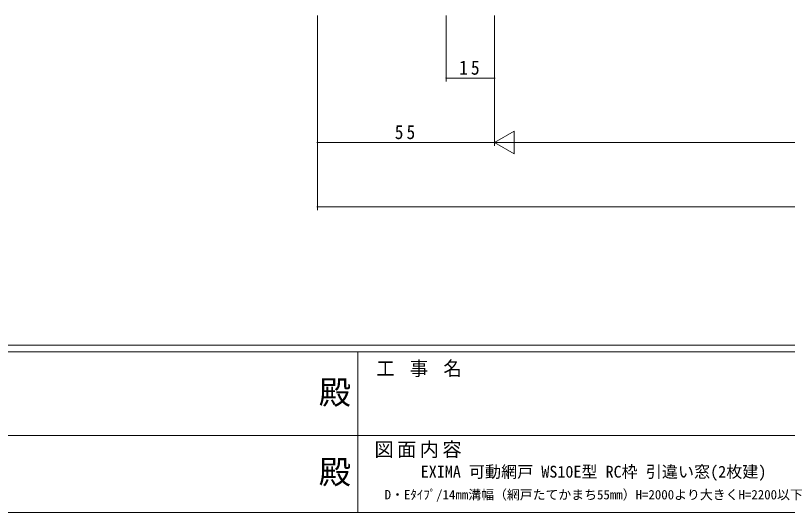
# Model space of a CAD drawing. Units: millimetres, scale not verified. Extents: x -594 to 539, y -420 to 386.
# Drawn here: x -146.4 to 93.5, y -420 to -265.5 of the extents above; entities that cross this region are included whole.
import ezdxf
from ezdxf.enums import TextEntityAlignment as Align

# ---------------------------------------------------------------- set-up
doc = ezdxf.new("R2010")
doc.units = ezdxf.units.MM
doc.header["$LTSCALE"] = 2
doc.layers.add('0-1_YKK_ZWAK', color=7, linetype='Continuous', lineweight=9)
doc.layers.add('0-6_YKK_D', color=6, linetype='Continuous', lineweight=9)
doc.layers.add('0-2_USER1', color=4, linetype='Continuous')
doc.styles.add('ＭＳ ゴシック', font='')
doc.styles.get('ＭＳ ゴシック').set_extended_font_data('MS Gothic')

msp = doc.modelspace()

# ---------------------------------------------------------------- linework, layer by layer
at = {"layer": '0-1_YKK_ZWAK'}
for p, q in [((510, -368), (-590, -368)), ((456, -370), (-590, -370)), ((-40, -370), (-40, -420)), ((-222, -395.999), (-38, -395.999)), ((-38, -395.999), (146, -395.999)), ((-590, -420), (456, -420))]:
    msp.add_line(p, q, dxfattribs=at)
at = {"layer": '0-6_YKK_D'}
for p, q in [((-52.51, -265.489), (-52.51, -325.988)), ((-52.51, -265.489), (-52.51, -305.988)), ((-12.51, -265.489), (-12.51, -285.988)), ((2.49, -265.489), (2.49, -285.988)), ((2.49, -265.489), (2.49, -305.988)), ((2.49, -265.489), (2.49, -305.988)), ((2.49, -284.988), (-12.51, -284.988)), ((2.49, -304.988), (8.552, -301.488)), ((8.552, -308.488), (8.552, -301.488)), ((2.49, -304.988), (-52.51, -304.988)), ((2.49, -304.988), (14.615, -304.988)), ((2.49, -304.988), (8.552, -308.488)), ((9.49, -304.988), (335.49, -304.988)), ((-52.51, -324.988), (397.49, -324.988))]:
    msp.add_line(p, q, dxfattribs=at)
for centre, start, end in [((-12.51, -284.988), 0, 180), ((-12.51, -284.988), 180, 0), ((2.49, -284.988), 0, 180), ((2.49, -284.988), 180, 0), ((-52.51, -304.988), 0, 180), ((-52.51, -304.988), 180, 0), ((-52.51, -324.988), 0, 180), ((-52.51, -324.988), 180, 0)]:
    msp.add_arc(centre, 0.106, start, end, dxfattribs=at)

# ---------------------------------------------------------------- texts
at = {"layer": '0-1_YKK_ZWAK', "color": 3, "style": 'ＭＳ ゴシック'}
for p in [(-52.117, -388.509), (-52.117, -413.254)]:
    msp.add_text('殿', height=7.331, dxfattribs=at).set_placement(p, align=Align.BOTTOM_LEFT)
at = {"layer": '0-1_YKK_ZWAK', "char_height": 4.399, "attachment_point": 7, "style": 'ＭＳ ゴシック'}
for s, insert in [('\\T1.22;\\W0.95;工\\~事\\~名', (-34.268, -377.904)), ('\\T1.17;図面内容', (-34.832, -403.069))]:
    msp.add_mtext(s, dxfattribs=dict(at, insert=insert))
at = {"layer": '0-2_USER1', "style": 'ＭＳ ゴシック'}
for s, height, p in [('EXIMA 可動網戸 WS10E型 RC枠 引違い窓(2枚建)', 3.666, (-20.461, -410.24)), ('D・Eﾀｲﾌﾟ/14mm溝幅（網戸たてかまち55mm）H=2000より大きくH=2200以下', 2.933, (-31.673, -416.785))]:
    msp.add_text(s, height=height, dxfattribs=at).set_placement(p, align=Align.BOTTOM_LEFT)
at = {"layer": '0-6_YKK_D', "color": 7, "char_height": 4.399, "attachment_point": 7, "style": 'ＭＳ ゴシック'}
for s, insert in [('\\T1.36;\\W0.9;15', (-8.53, -283.988)), ('\\T1.36;\\W0.9;55', (-28.53, -303.988))]:
    msp.add_mtext(s, dxfattribs=dict(at, insert=insert))

doc.saveas('drawing.dxf')
